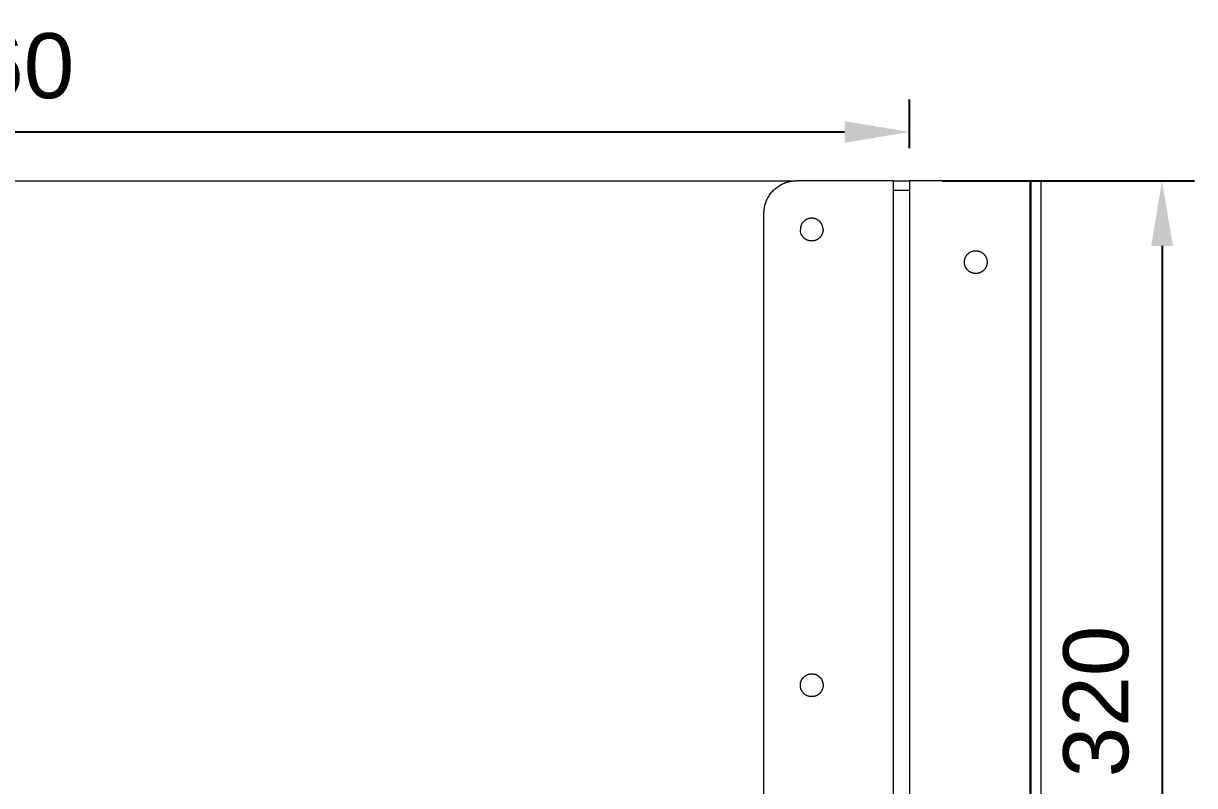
# Model space of a CAD drawing. Header units: millimetres. Extents: x 375 to 2759, y 807 to 2485.
# Drawn here: x 2396.6 to 2756.5, y 2250.9 to 2485 of the extents above; entities that cross this region are included whole.
import ezdxf

# ---------------------------------------------------------------- set-up
doc = ezdxf.new("R2010")
doc.units = ezdxf.units.MM
doc.layers.add('ZANO_R', color=7, linetype='Continuous', lineweight=0)
doc.layers.add('ZANO_W', color=1, linetype='Continuous', lineweight=0)
doc.styles.get("Standard").update_dxf_attribs({"font": 'ARIALUNI.TTF'})
doc.dimstyles.new('pl i ang', dxfattribs={"dimtxt": 50, "dimasz": 50, "dimexe": 1.25, "dimexo": 0.625, "dimgap": 10, "dimtad": 1, "dimtoh": 1, "dimtxsty": 'Standard', "dimcen": 2.5, "dimclrd": 1, "dimclre": 1, "dimclrt": 1, "dimadec": 0, "dimazin": 0, "dimtfac": 1, "dimtmove": 0, "dimatfit": 3, "dimfxl": 1, "dimarcsym": 1})

# ---------------------------------------------------------------- blocks, each defined once
blk = doc.blocks.new('*D368')
at = {"layer": 'ZANO_W', "color": 1, "lineweight": -2}
for p, q in [((2108.93, 2446.7), (2108.93, 2461.7)), ((2668.93, 2446.7), (2668.93, 2461.7)), ((2128.93, 2451.7), (2648.93, 2451.7))]:
    blk.add_line(p, q, dxfattribs=at)
at = {"layer": 'ZANO_W', "color": 1}
for points in [[(2128.93, 2455.03), (2128.93, 2448.36), (2108.93, 2451.7)], [(2648.93, 2448.36), (2648.93, 2455.03), (2668.93, 2451.7)]]:
    blk.add_solid(points, dxfattribs=at)
at = {"layer": 'ZANO_W', "color": 1, "insert": (2388.93, 2471.91), "char_height": 20, "attachment_point": 5}
blk.add_mtext('560', dxfattribs=at)
blk = doc.blocks.new('*D369')
at = {"layer": 'ZANO_W', "color": 1, "lineweight": -2}
for p, q in [((2678.92, 2436.7), (2756.5, 2436.7)), ((2746.5, 2416.7), (2746.5, 2136.7)), ((2678.92, 2116.7), (2756.5, 2116.7))]:
    blk.add_line(p, q, dxfattribs=at)
at = {"layer": 'ZANO_W', "color": 1}
for points in [[(2749.84, 2416.7), (2743.17, 2416.7), (2746.5, 2436.7)], [(2743.17, 2136.7), (2749.84, 2136.7), (2746.5, 2116.7)]]:
    blk.add_solid(points, dxfattribs=at)
at = {"layer": 'ZANO_W', "color": 1, "insert": (2726.28, 2276.7), "char_height": 20, "attachment_point": 5, "rotation": 90}
blk.add_mtext('320', dxfattribs=at)

msp = doc.modelspace()

# ---------------------------------------------------------------- linework, layer by layer
at = {"layer": 'ZANO_R'}
for p, q in [((2392.3, 2436.7), (2396.89, 2436.7)), ((2396.89, 2436.7), (2400.79, 2436.7)), ((2400.79, 2436.7), (2581.26, 2436.7)), ((2581.26, 2436.7), (2634.06, 2436.7)), ((2632.47, 2436.55), (2632.81, 2436.6)), ((2632.81, 2436.6), (2633.15, 2436.64)), ((2633.15, 2436.64), (2633.49, 2436.67)), ((2633.49, 2436.67), (2633.83, 2436.69)), ((2633.83, 2436.69), (2634.17, 2436.7)), ((2656.44, 2436.7), (2634.17, 2436.7)), ((2663.84, 2436.7), (2656.44, 2436.7)), ((2663.84, 2436.7), (2663.84, 2156.7)), ((2663.84, 2436.7), (2668.92, 2436.7)), ((2668.92, 2436.7), (2668.93, 2436.7)), ((2668.92, 2436.7), (2668.92, 2433.7)), ((2668.93, 2436.7), (2668.93, 2116.7)), ((2705.93, 2436.7), (2668.93, 2436.7)), ((2705.93, 2076.7), (2705.93, 2436.7)), ((2705.93, 2436.7), (2706.3, 2436.7)), ((2706.3, 2076.7), (2706.3, 2436.7)), ((2706.3, 2436.7), (2709.3, 2436.7)), ((2709.3, 2436.7), (2709.3, 2076.7)), ((2626.21, 2432.74), (2626.42, 2433.01)), ((2626.42, 2433.01), (2626.64, 2433.27)), ((2626.64, 2433.27), (2626.86, 2433.52)), ((2626.86, 2433.52), (2627.1, 2433.77)), ((2627.1, 2433.77), (2627.35, 2434)), ((2627.35, 2434), (2627.6, 2434.23)), ((2627.6, 2434.23), (2627.86, 2434.45)), ((2627.86, 2434.45), (2628.13, 2434.66)), ((2628.13, 2434.66), (2628.41, 2434.86)), ((2628.41, 2434.86), (2628.69, 2435.06)), ((2628.69, 2435.06), (2628.98, 2435.24)), ((2628.98, 2435.24), (2629.27, 2435.41)), ((2629.27, 2435.41), (2629.57, 2435.57)), ((2629.57, 2435.57), (2629.88, 2435.73)), ((2629.88, 2435.73), (2630.19, 2435.87)), ((2630.19, 2435.87), (2630.5, 2436)), ((2630.5, 2436), (2630.82, 2436.12)), ((2630.82, 2436.12), (2631.15, 2436.23)), ((2631.15, 2436.23), (2631.48, 2436.32)), ((2631.48, 2436.32), (2631.81, 2436.41)), ((2631.81, 2436.41), (2632.14, 2436.49)), ((2632.14, 2436.49), (2632.47, 2436.55)), ((2668.92, 2433.7), (2663.84, 2433.7)), ((2668.93, 2433.7), (2668.92, 2433.7)), ((2624.46, 2429.06), (2624.54, 2429.39)), ((2624.54, 2429.39), (2624.64, 2429.72)), ((2624.64, 2429.72), (2624.75, 2430.04)), ((2624.75, 2430.04), (2624.87, 2430.36)), ((2624.87, 2430.36), (2625, 2430.68)), ((2625, 2430.68), (2625.14, 2430.99)), ((2625.14, 2430.99), (2625.29, 2431.3)), ((2625.29, 2431.3), (2625.46, 2431.6)), ((2625.46, 2431.6), (2625.63, 2431.89)), ((2625.63, 2431.89), (2625.81, 2432.18)), ((2625.81, 2432.18), (2626, 2432.46)), ((2626, 2432.46), (2626.21, 2432.74)), ((2624.17, 2426.7), (2624.18, 2427.04)), ((2624.17, 2156.7), (2624.17, 2426.7)), ((2624.18, 2427.04), (2624.2, 2427.38)), ((2624.2, 2427.38), (2624.23, 2427.72)), ((2624.23, 2427.72), (2624.27, 2428.06)), ((2624.27, 2428.06), (2624.32, 2428.39)), ((2624.32, 2428.39), (2624.38, 2428.73)), ((2624.38, 2428.73), (2624.46, 2429.06)), ((2635.38, 2422.18), (2635.36, 2422.06)), ((2635.4, 2422.3), (2635.38, 2422.18)), ((2635.42, 2422.42), (2635.4, 2422.3)), ((2635.44, 2422.53), (2635.42, 2422.42)), ((2635.48, 2422.65), (2635.44, 2422.53)), ((2635.51, 2422.77), (2635.48, 2422.65)), ((2635.55, 2422.88), (2635.51, 2422.77)), ((2635.59, 2422.99), (2635.55, 2422.88)), ((2635.64, 2423.1), (2635.59, 2422.99)), ((2635.69, 2423.21), (2635.64, 2423.1)), ((2635.74, 2423.32), (2635.69, 2423.21)), ((2635.8, 2423.43), (2635.74, 2423.32)), ((2635.86, 2423.53), (2635.8, 2423.43)), ((2635.93, 2423.63), (2635.86, 2423.53)), ((2636, 2423.73), (2635.93, 2423.63)), ((2636.07, 2423.83), (2636, 2423.73)), ((2636.14, 2423.92), (2636.07, 2423.83)), ((2636.22, 2424.02), (2636.14, 2423.92)), ((2636.3, 2424.11), (2636.22, 2424.02)), ((2636.39, 2424.19), (2636.3, 2424.11)), ((2636.48, 2424.27), (2636.39, 2424.19)), ((2636.57, 2424.35), (2636.48, 2424.27)), ((2636.66, 2424.43), (2636.57, 2424.35)), ((2636.76, 2424.51), (2636.66, 2424.43)), ((2636.85, 2424.58), (2636.76, 2424.51)), ((2636.96, 2424.64), (2636.85, 2424.58)), ((2637.06, 2424.71), (2636.96, 2424.64)), ((2637.16, 2424.77), (2637.06, 2424.71)), ((2637.27, 2424.82), (2637.16, 2424.77)), ((2637.38, 2424.87), (2637.27, 2424.82)), ((2637.49, 2424.92), (2637.38, 2424.87)), ((2637.6, 2424.97), (2637.49, 2424.92)), ((2637.72, 2425.01), (2637.6, 2424.97)), ((2637.83, 2425.05), (2637.72, 2425.01)), ((2637.95, 2425.08), (2637.83, 2425.05)), ((2638.06, 2425.11), (2637.95, 2425.08)), ((2638.18, 2425.13), (2638.06, 2425.11)), ((2638.3, 2425.15), (2638.18, 2425.13)), ((2638.42, 2425.17), (2638.3, 2425.15)), ((2638.54, 2425.18), (2638.42, 2425.17)), ((2638.66, 2425.19), (2638.54, 2425.18)), ((2638.78, 2425.19), (2638.66, 2425.19)), ((2638.9, 2425.19), (2638.78, 2425.19)), ((2639.02, 2425.19), (2638.9, 2425.19)), ((2639.14, 2425.18), (2639.02, 2425.19)), ((2639.26, 2425.17), (2639.14, 2425.18)), ((2639.38, 2425.15), (2639.26, 2425.17)), ((2639.5, 2425.13), (2639.38, 2425.15)), ((2639.62, 2425.11), (2639.5, 2425.13)), ((2639.74, 2425.08), (2639.62, 2425.11)), ((2639.86, 2425.05), (2639.74, 2425.08)), ((2639.97, 2425.01), (2639.86, 2425.05)), ((2640.08, 2424.97), (2639.97, 2425.01)), ((2640.2, 2424.92), (2640.08, 2424.97)), ((2640.31, 2424.87), (2640.2, 2424.92)), ((2640.42, 2424.82), (2640.31, 2424.87)), ((2640.52, 2424.77), (2640.42, 2424.82)), ((2640.63, 2424.71), (2640.52, 2424.77)), ((2640.73, 2424.64), (2640.63, 2424.71)), ((2640.83, 2424.58), (2640.73, 2424.64)), ((2640.93, 2424.51), (2640.83, 2424.58)), ((2641.03, 2424.43), (2640.93, 2424.51)), ((2641.12, 2424.35), (2641.03, 2424.43)), ((2641.21, 2424.27), (2641.12, 2424.35)), ((2641.3, 2424.19), (2641.21, 2424.27)), ((2641.38, 2424.11), (2641.3, 2424.19)), ((2641.46, 2424.02), (2641.38, 2424.11)), ((2641.54, 2423.92), (2641.46, 2424.02)), ((2641.62, 2423.83), (2641.54, 2423.92)), ((2641.69, 2423.73), (2641.62, 2423.83)), ((2641.76, 2423.63), (2641.69, 2423.73)), ((2641.82, 2423.53), (2641.76, 2423.63)), ((2641.88, 2423.43), (2641.82, 2423.53)), ((2641.94, 2423.32), (2641.88, 2423.43)), ((2642, 2423.21), (2641.94, 2423.32)), ((2642.05, 2423.1), (2642, 2423.21)), ((2642.09, 2422.99), (2642.05, 2423.1)), ((2642.14, 2422.88), (2642.09, 2422.99)), ((2642.18, 2422.77), (2642.14, 2422.88)), ((2642.21, 2422.65), (2642.18, 2422.77)), ((2642.24, 2422.53), (2642.21, 2422.65)), ((2642.27, 2422.42), (2642.24, 2422.53)), ((2642.29, 2422.3), (2642.27, 2422.42)), ((2642.31, 2422.18), (2642.29, 2422.3)), ((2642.32, 2422.06), (2642.31, 2422.18)), ((2635.35, 2421.82), (2635.34, 2421.7)), ((2635.35, 2421.57), (2635.34, 2421.7)), ((2635.36, 2422.06), (2635.35, 2421.94)), ((2635.35, 2421.94), (2635.35, 2421.82)), ((2635.35, 2421.45), (2635.35, 2421.57)), ((2635.36, 2421.33), (2635.35, 2421.45)), ((2635.38, 2421.21), (2635.36, 2421.33)), ((2635.4, 2421.09), (2635.38, 2421.21)), ((2635.42, 2420.98), (2635.4, 2421.09)), ((2635.44, 2420.86), (2635.42, 2420.98)), ((2635.48, 2420.74), (2635.44, 2420.86)), ((2635.51, 2420.63), (2635.48, 2420.74)), ((2635.55, 2420.51), (2635.51, 2420.63)), ((2635.59, 2420.4), (2635.55, 2420.51)), ((2635.64, 2420.29), (2635.59, 2420.4)), ((2635.69, 2420.18), (2635.64, 2420.29)), ((2635.74, 2420.07), (2635.69, 2420.18)), ((2635.8, 2419.96), (2635.74, 2420.07)), ((2635.86, 2419.86), (2635.8, 2419.96)), ((2635.93, 2419.76), (2635.86, 2419.86)), ((2636, 2419.66), (2635.93, 2419.76)), ((2636.07, 2419.56), (2636, 2419.66)), ((2636.14, 2419.47), (2636.07, 2419.56)), ((2636.22, 2419.37), (2636.14, 2419.47)), ((2636.3, 2419.29), (2636.22, 2419.37)), ((2636.39, 2419.2), (2636.3, 2419.29)), ((2636.48, 2419.12), (2636.39, 2419.2)), ((2636.57, 2419.04), (2636.48, 2419.12)), ((2636.66, 2418.96), (2636.57, 2419.04)), ((2636.76, 2418.89), (2636.66, 2418.96)), ((2636.85, 2418.81), (2636.76, 2418.89)), ((2636.96, 2418.75), (2636.85, 2418.81)), ((2637.06, 2418.68), (2636.96, 2418.75)), ((2637.16, 2418.62), (2637.06, 2418.68)), ((2637.27, 2418.57), (2637.16, 2418.62)), ((2637.38, 2418.52), (2637.27, 2418.57)), ((2640.42, 2418.57), (2640.31, 2418.52)), ((2640.52, 2418.62), (2640.42, 2418.57)), ((2640.63, 2418.68), (2640.52, 2418.62)), ((2640.73, 2418.75), (2640.63, 2418.68)), ((2640.83, 2418.81), (2640.73, 2418.75)), ((2640.93, 2418.89), (2640.83, 2418.81)), ((2641.03, 2418.96), (2640.93, 2418.89)), ((2641.12, 2419.04), (2641.03, 2418.96)), ((2641.21, 2419.12), (2641.12, 2419.04)), ((2641.3, 2419.2), (2641.21, 2419.12)), ((2641.38, 2419.29), (2641.3, 2419.2)), ((2641.46, 2419.37), (2641.38, 2419.29)), ((2641.54, 2419.47), (2641.46, 2419.37)), ((2641.62, 2419.56), (2641.54, 2419.47)), ((2641.69, 2419.66), (2641.62, 2419.56)), ((2641.76, 2419.76), (2641.69, 2419.66)), ((2641.82, 2419.86), (2641.76, 2419.76)), ((2641.88, 2419.96), (2641.82, 2419.86)), ((2641.94, 2420.07), (2641.88, 2419.96)), ((2642, 2420.18), (2641.94, 2420.07)), ((2642.05, 2420.29), (2642, 2420.18)), ((2642.09, 2420.4), (2642.05, 2420.29)), ((2642.14, 2420.51), (2642.09, 2420.4)), ((2642.18, 2420.63), (2642.14, 2420.51)), ((2642.21, 2420.74), (2642.18, 2420.63)), ((2642.24, 2420.86), (2642.21, 2420.74)), ((2642.27, 2420.98), (2642.24, 2420.86)), ((2642.29, 2421.09), (2642.27, 2420.98)), ((2642.31, 2421.21), (2642.29, 2421.09)), ((2642.32, 2421.33), (2642.31, 2421.21)), ((2642.33, 2421.94), (2642.32, 2422.06)), ((2642.33, 2421.45), (2642.32, 2421.33)), ((2642.34, 2421.82), (2642.33, 2421.94)), ((2642.34, 2421.57), (2642.33, 2421.45)), ((2642.34, 2421.7), (2642.34, 2421.82)), ((2642.34, 2421.7), (2642.34, 2421.57)), ((2637.49, 2418.47), (2637.38, 2418.52)), ((2637.6, 2418.42), (2637.49, 2418.47)), ((2637.72, 2418.38), (2637.6, 2418.42)), ((2637.83, 2418.34), (2637.72, 2418.38)), ((2637.95, 2418.31), (2637.83, 2418.34)), ((2638.06, 2418.28), (2637.95, 2418.31)), ((2638.18, 2418.26), (2638.06, 2418.28)), ((2638.3, 2418.24), (2638.18, 2418.26)), ((2638.42, 2418.22), (2638.3, 2418.24)), ((2638.54, 2418.21), (2638.42, 2418.22)), ((2638.66, 2418.2), (2638.54, 2418.21)), ((2638.78, 2418.2), (2638.66, 2418.2)), ((2638.9, 2418.2), (2638.78, 2418.2)), ((2639.02, 2418.2), (2638.9, 2418.2)), ((2639.14, 2418.21), (2639.02, 2418.2)), ((2639.26, 2418.22), (2639.14, 2418.21)), ((2639.38, 2418.24), (2639.26, 2418.22)), ((2639.5, 2418.26), (2639.38, 2418.24)), ((2639.62, 2418.28), (2639.5, 2418.26)), ((2639.74, 2418.31), (2639.62, 2418.28)), ((2639.86, 2418.34), (2639.74, 2418.31)), ((2639.97, 2418.38), (2639.86, 2418.34)), ((2640.08, 2418.42), (2639.97, 2418.38)), ((2640.2, 2418.47), (2640.08, 2418.42)), ((2640.31, 2418.52), (2640.2, 2418.47)), ((2687.9, 2414.92), (2688.02, 2414.97)), ((2688.02, 2414.97), (2688.13, 2415.01)), ((2688.13, 2415.01), (2688.25, 2415.05)), ((2688.25, 2415.05), (2688.36, 2415.08)), ((2688.36, 2415.08), (2688.48, 2415.11)), ((2688.48, 2415.11), (2688.6, 2415.13)), ((2688.6, 2415.13), (2688.72, 2415.15)), ((2688.72, 2415.15), (2688.84, 2415.17)), ((2688.84, 2415.17), (2688.96, 2415.18)), ((2688.96, 2415.18), (2689.08, 2415.19)), ((2689.08, 2415.19), (2689.2, 2415.19)), ((2689.2, 2415.19), (2689.32, 2415.19)), ((2689.32, 2415.19), (2689.44, 2415.19)), ((2689.44, 2415.19), (2689.56, 2415.18)), ((2689.56, 2415.18), (2689.68, 2415.17)), ((2689.68, 2415.17), (2689.8, 2415.15)), ((2689.8, 2415.15), (2689.92, 2415.13)), ((2689.92, 2415.13), (2690.04, 2415.11)), ((2690.04, 2415.11), (2690.15, 2415.08)), ((2690.15, 2415.08), (2690.27, 2415.05)), ((2690.27, 2415.05), (2690.39, 2415.01)), ((2690.39, 2415.01), (2690.5, 2414.97)), ((2690.5, 2414.97), (2690.61, 2414.92)), ((2685.76, 2411.82), (2685.77, 2411.94)), ((2685.76, 2411.7), (2685.76, 2411.82)), ((2685.76, 2411.57), (2685.76, 2411.7)), ((2685.77, 2411.45), (2685.76, 2411.57)), ((2685.77, 2411.94), (2685.78, 2412.06)), ((2685.78, 2411.33), (2685.77, 2411.45)), ((2685.78, 2412.06), (2685.79, 2412.18)), ((2685.79, 2412.18), (2685.81, 2412.3)), ((2685.81, 2412.3), (2685.83, 2412.42)), ((2685.83, 2412.42), (2685.86, 2412.53)), ((2685.86, 2412.53), (2685.89, 2412.65)), ((2685.89, 2412.65), (2685.93, 2412.77)), ((2685.93, 2412.77), (2685.96, 2412.88)), ((2685.96, 2412.88), (2686.01, 2412.99)), ((2686.01, 2412.99), (2686.05, 2413.1)), ((2686.05, 2413.1), (2686.1, 2413.21)), ((2686.1, 2413.21), (2686.16, 2413.32)), ((2686.16, 2413.32), (2686.22, 2413.43)), ((2686.22, 2413.43), (2686.28, 2413.53)), ((2686.28, 2413.53), (2686.34, 2413.63)), ((2686.34, 2413.63), (2686.41, 2413.73)), ((2686.41, 2413.73), (2686.48, 2413.83)), ((2686.48, 2413.83), (2686.56, 2413.92)), ((2686.56, 2413.92), (2686.64, 2414.02)), ((2686.64, 2414.02), (2686.72, 2414.11)), ((2686.72, 2414.11), (2686.8, 2414.19)), ((2686.8, 2414.19), (2686.89, 2414.27)), ((2686.89, 2414.27), (2686.98, 2414.35)), ((2686.98, 2414.35), (2687.08, 2414.43)), ((2687.08, 2414.43), (2687.17, 2414.51)), ((2687.17, 2414.51), (2687.27, 2414.58)), ((2687.27, 2414.58), (2687.37, 2414.64)), ((2687.37, 2414.64), (2687.47, 2414.71)), ((2687.47, 2414.71), (2687.58, 2414.77)), ((2687.58, 2414.77), (2687.68, 2414.82)), ((2687.68, 2414.82), (2687.79, 2414.87)), ((2687.79, 2414.87), (2687.9, 2414.92)), ((2690.61, 2414.92), (2690.72, 2414.87)), ((2690.72, 2414.87), (2690.83, 2414.82)), ((2690.83, 2414.82), (2690.94, 2414.77)), ((2690.94, 2414.77), (2691.04, 2414.71)), ((2691.04, 2414.71), (2691.15, 2414.64)), ((2691.15, 2414.64), (2691.25, 2414.58)), ((2691.25, 2414.58), (2691.34, 2414.51)), ((2691.34, 2414.51), (2691.44, 2414.43)), ((2691.44, 2414.43), (2691.53, 2414.35)), ((2691.53, 2414.35), (2691.62, 2414.27)), ((2691.62, 2414.27), (2691.71, 2414.19)), ((2691.71, 2414.19), (2691.8, 2414.11)), ((2691.8, 2414.11), (2691.88, 2414.02)), ((2691.88, 2414.02), (2691.96, 2413.92)), ((2691.96, 2413.92), (2692.03, 2413.83)), ((2692.03, 2413.83), (2692.1, 2413.73)), ((2692.1, 2413.73), (2692.17, 2413.63)), ((2692.17, 2413.63), (2692.24, 2413.53)), ((2692.24, 2413.53), (2692.3, 2413.43)), ((2692.3, 2413.43), (2692.36, 2413.32)), ((2692.36, 2413.32), (2692.41, 2413.21)), ((2692.41, 2413.21), (2692.46, 2413.1)), ((2692.46, 2413.1), (2692.51, 2412.99)), ((2692.51, 2412.99), (2692.55, 2412.88)), ((2692.55, 2412.88), (2692.59, 2412.77)), ((2692.59, 2412.77), (2692.62, 2412.65)), ((2692.62, 2412.65), (2692.66, 2412.53)), ((2692.66, 2412.53), (2692.68, 2412.42)), ((2692.68, 2412.42), (2692.71, 2412.3)), ((2692.71, 2412.3), (2692.72, 2412.18)), ((2692.72, 2412.18), (2692.74, 2412.06)), ((2692.74, 2412.06), (2692.75, 2411.94)), ((2692.75, 2411.45), (2692.74, 2411.33)), ((2692.75, 2411.94), (2692.76, 2411.82)), ((2692.76, 2411.57), (2692.75, 2411.45)), ((2692.76, 2411.82), (2692.76, 2411.7)), ((2692.76, 2411.7), (2692.76, 2411.57)), ((2685.79, 2411.21), (2685.78, 2411.33)), ((2685.81, 2411.09), (2685.79, 2411.21)), ((2685.83, 2410.98), (2685.81, 2411.09)), ((2685.86, 2410.86), (2685.83, 2410.98)), ((2685.89, 2410.74), (2685.86, 2410.86)), ((2685.93, 2410.63), (2685.89, 2410.74)), ((2685.96, 2410.51), (2685.93, 2410.63)), ((2686.01, 2410.4), (2685.96, 2410.51)), ((2686.05, 2410.29), (2686.01, 2410.4)), ((2686.1, 2410.18), (2686.05, 2410.29)), ((2686.16, 2410.07), (2686.1, 2410.18)), ((2686.22, 2409.96), (2686.16, 2410.07)), ((2686.28, 2409.86), (2686.22, 2409.96)), ((2686.34, 2409.76), (2686.28, 2409.86)), ((2686.41, 2409.66), (2686.34, 2409.76)), ((2686.48, 2409.56), (2686.41, 2409.66)), ((2686.56, 2409.47), (2686.48, 2409.56)), ((2686.64, 2409.37), (2686.56, 2409.47)), ((2686.72, 2409.29), (2686.64, 2409.37)), ((2686.8, 2409.2), (2686.72, 2409.29)), ((2686.89, 2409.12), (2686.8, 2409.2)), ((2686.98, 2409.04), (2686.89, 2409.12)), ((2687.08, 2408.96), (2686.98, 2409.04)), ((2687.17, 2408.89), (2687.08, 2408.96)), ((2687.27, 2408.81), (2687.17, 2408.89)), ((2687.37, 2408.75), (2687.27, 2408.81)), ((2687.47, 2408.68), (2687.37, 2408.75)), ((2687.58, 2408.62), (2687.47, 2408.68)), ((2687.68, 2408.57), (2687.58, 2408.62)), ((2687.79, 2408.52), (2687.68, 2408.57)), ((2687.9, 2408.47), (2687.79, 2408.52)), ((2688.02, 2408.42), (2687.9, 2408.47)), ((2688.13, 2408.38), (2688.02, 2408.42)), ((2688.25, 2408.34), (2688.13, 2408.38)), ((2688.36, 2408.31), (2688.25, 2408.34)), ((2688.48, 2408.28), (2688.36, 2408.31)), ((2688.6, 2408.26), (2688.48, 2408.28)), ((2688.72, 2408.24), (2688.6, 2408.26)), ((2688.84, 2408.22), (2688.72, 2408.24)), ((2688.96, 2408.21), (2688.84, 2408.22)), ((2689.08, 2408.2), (2688.96, 2408.21)), ((2689.2, 2408.2), (2689.08, 2408.2)), ((2689.32, 2408.2), (2689.2, 2408.2)), ((2689.44, 2408.2), (2689.32, 2408.2)), ((2689.56, 2408.21), (2689.44, 2408.2)), ((2689.68, 2408.22), (2689.56, 2408.21)), ((2689.8, 2408.24), (2689.68, 2408.22)), ((2689.92, 2408.26), (2689.8, 2408.24)), ((2690.04, 2408.28), (2689.92, 2408.26)), ((2690.15, 2408.31), (2690.04, 2408.28)), ((2690.27, 2408.34), (2690.15, 2408.31)), ((2690.39, 2408.38), (2690.27, 2408.34)), ((2690.5, 2408.42), (2690.39, 2408.38)), ((2690.61, 2408.47), (2690.5, 2408.42)), ((2690.72, 2408.52), (2690.61, 2408.47)), ((2690.83, 2408.57), (2690.72, 2408.52)), ((2690.94, 2408.62), (2690.83, 2408.57)), ((2691.04, 2408.68), (2690.94, 2408.62)), ((2691.15, 2408.75), (2691.04, 2408.68)), ((2691.25, 2408.81), (2691.15, 2408.75)), ((2691.34, 2408.89), (2691.25, 2408.81)), ((2691.44, 2408.96), (2691.34, 2408.89)), ((2691.53, 2409.04), (2691.44, 2408.96)), ((2691.62, 2409.12), (2691.53, 2409.04)), ((2691.71, 2409.2), (2691.62, 2409.12)), ((2691.8, 2409.29), (2691.71, 2409.2)), ((2691.88, 2409.37), (2691.8, 2409.29)), ((2691.96, 2409.47), (2691.88, 2409.37)), ((2692.03, 2409.56), (2691.96, 2409.47)), ((2692.1, 2409.66), (2692.03, 2409.56)), ((2692.17, 2409.76), (2692.1, 2409.66)), ((2692.24, 2409.86), (2692.17, 2409.76)), ((2692.3, 2409.96), (2692.24, 2409.86)), ((2692.36, 2410.07), (2692.3, 2409.96)), ((2692.41, 2410.18), (2692.36, 2410.07)), ((2692.46, 2410.29), (2692.41, 2410.18)), ((2692.51, 2410.4), (2692.46, 2410.29)), ((2692.55, 2410.51), (2692.51, 2410.4)), ((2692.59, 2410.63), (2692.55, 2410.51)), ((2692.62, 2410.74), (2692.59, 2410.63)), ((2692.66, 2410.86), (2692.62, 2410.74)), ((2692.68, 2410.98), (2692.66, 2410.86)), ((2692.71, 2411.09), (2692.68, 2410.98)), ((2692.72, 2411.21), (2692.71, 2411.09)), ((2692.74, 2411.33), (2692.72, 2411.21)), ((2635.34, 2281.7), (2635.35, 2281.82)), ((2635.35, 2281.94), (2635.36, 2282.06)), ((2635.35, 2281.82), (2635.35, 2281.94)), ((2635.36, 2282.06), (2635.38, 2282.18)), ((2635.38, 2282.18), (2635.4, 2282.3)), ((2635.4, 2282.3), (2635.42, 2282.42)), ((2635.42, 2282.42), (2635.44, 2282.53)), ((2635.44, 2282.53), (2635.48, 2282.65)), ((2635.48, 2282.65), (2635.51, 2282.77)), ((2635.51, 2282.77), (2635.55, 2282.88)), ((2635.55, 2282.88), (2635.59, 2282.99)), ((2635.59, 2282.99), (2635.64, 2283.1)), ((2635.64, 2283.1), (2635.69, 2283.21)), ((2635.69, 2283.21), (2635.74, 2283.32)), ((2635.74, 2283.32), (2635.8, 2283.43)), ((2635.8, 2283.43), (2635.86, 2283.53)), ((2635.86, 2283.53), (2635.93, 2283.63)), ((2635.93, 2283.63), (2636, 2283.73)), ((2636, 2283.73), (2636.07, 2283.83)), ((2636.07, 2283.83), (2636.14, 2283.92)), ((2636.14, 2283.92), (2636.22, 2284.02)), ((2636.22, 2284.02), (2636.3, 2284.11)), ((2636.3, 2284.11), (2636.39, 2284.19)), ((2636.39, 2284.19), (2636.48, 2284.27)), ((2636.48, 2284.27), (2636.57, 2284.35)), ((2636.57, 2284.35), (2636.66, 2284.43)), ((2636.66, 2284.43), (2636.76, 2284.51)), ((2636.76, 2284.51), (2636.85, 2284.58)), ((2636.85, 2284.58), (2636.96, 2284.64)), ((2636.96, 2284.64), (2637.06, 2284.71)), ((2637.06, 2284.71), (2637.16, 2284.77)), ((2637.16, 2284.77), (2637.27, 2284.82)), ((2637.27, 2284.82), (2637.38, 2284.87)), ((2637.38, 2284.87), (2637.49, 2284.92)), ((2637.49, 2284.92), (2637.6, 2284.97)), ((2637.6, 2284.97), (2637.72, 2285.01)), ((2637.72, 2285.01), (2637.83, 2285.05)), ((2637.83, 2285.05), (2637.95, 2285.08)), ((2637.95, 2285.08), (2638.06, 2285.11)), ((2638.06, 2285.11), (2638.18, 2285.13)), ((2638.18, 2285.13), (2638.3, 2285.15)), ((2638.3, 2285.15), (2638.42, 2285.17)), ((2638.42, 2285.17), (2638.54, 2285.18)), ((2638.54, 2285.18), (2638.66, 2285.19)), ((2638.66, 2285.19), (2638.78, 2285.19)), ((2638.78, 2285.19), (2638.9, 2285.19)), ((2638.9, 2285.19), (2639.02, 2285.19)), ((2639.02, 2285.19), (2639.14, 2285.18)), ((2639.14, 2285.18), (2639.26, 2285.17)), ((2639.26, 2285.17), (2639.38, 2285.15)), ((2639.38, 2285.15), (2639.5, 2285.13)), ((2639.5, 2285.13), (2639.62, 2285.11)), ((2639.62, 2285.11), (2639.74, 2285.08)), ((2639.74, 2285.08), (2639.86, 2285.05)), ((2639.86, 2285.05), (2639.97, 2285.01)), ((2639.97, 2285.01), (2640.08, 2284.97)), ((2640.08, 2284.97), (2640.2, 2284.92)), ((2640.2, 2284.92), (2640.31, 2284.87)), ((2640.31, 2284.87), (2640.42, 2284.82)), ((2640.42, 2284.82), (2640.52, 2284.77)), ((2640.52, 2284.77), (2640.63, 2284.71)), ((2640.63, 2284.71), (2640.73, 2284.64)), ((2640.73, 2284.64), (2640.83, 2284.58)), ((2640.83, 2284.58), (2640.93, 2284.51)), ((2640.93, 2284.51), (2641.03, 2284.43)), ((2641.03, 2284.43), (2641.12, 2284.35)), ((2641.12, 2284.35), (2641.21, 2284.27)), ((2641.21, 2284.27), (2641.3, 2284.19)), ((2641.3, 2284.19), (2641.38, 2284.11)), ((2641.38, 2284.11), (2641.46, 2284.02)), ((2641.46, 2284.02), (2641.54, 2283.92)), ((2641.54, 2283.92), (2641.62, 2283.83)), ((2641.62, 2283.83), (2641.69, 2283.73)), ((2641.69, 2283.73), (2641.76, 2283.63)), ((2641.76, 2283.63), (2641.82, 2283.53)), ((2641.82, 2283.53), (2641.88, 2283.43)), ((2641.88, 2283.43), (2641.94, 2283.32)), ((2641.94, 2283.32), (2642, 2283.21)), ((2642, 2283.21), (2642.05, 2283.1)), ((2642.05, 2283.1), (2642.09, 2282.99)), ((2642.09, 2282.99), (2642.14, 2282.88)), ((2642.14, 2282.88), (2642.18, 2282.77)), ((2642.18, 2282.77), (2642.21, 2282.65)), ((2642.21, 2282.65), (2642.24, 2282.53)), ((2642.24, 2282.53), (2642.27, 2282.42)), ((2642.27, 2282.42), (2642.29, 2282.3)), ((2642.29, 2282.3), (2642.31, 2282.18)), ((2642.31, 2282.18), (2642.32, 2282.06)), ((2642.32, 2282.06), (2642.33, 2281.94)), ((2642.33, 2281.94), (2642.34, 2281.82)), ((2642.34, 2281.82), (2642.34, 2281.7)), ((2635.35, 2281.57), (2635.34, 2281.7)), ((2635.35, 2281.45), (2635.35, 2281.57)), ((2635.36, 2281.33), (2635.35, 2281.45)), ((2635.38, 2281.21), (2635.36, 2281.33)), ((2635.4, 2281.09), (2635.38, 2281.21)), ((2635.42, 2280.98), (2635.4, 2281.09)), ((2635.44, 2280.86), (2635.42, 2280.98)), ((2635.48, 2280.74), (2635.44, 2280.86)), ((2635.51, 2280.63), (2635.48, 2280.74)), ((2635.55, 2280.51), (2635.51, 2280.63)), ((2635.59, 2280.4), (2635.55, 2280.51)), ((2635.64, 2280.29), (2635.59, 2280.4)), ((2635.69, 2280.18), (2635.64, 2280.29)), ((2635.74, 2280.07), (2635.69, 2280.18)), ((2635.8, 2279.96), (2635.74, 2280.07)), ((2635.86, 2279.86), (2635.8, 2279.96)), ((2635.93, 2279.76), (2635.86, 2279.86)), ((2636, 2279.66), (2635.93, 2279.76)), ((2636.07, 2279.56), (2636, 2279.66)), ((2636.14, 2279.47), (2636.07, 2279.56)), ((2636.22, 2279.37), (2636.14, 2279.47)), ((2636.3, 2279.29), (2636.22, 2279.37)), ((2636.39, 2279.2), (2636.3, 2279.29)), ((2636.48, 2279.12), (2636.39, 2279.2)), ((2636.57, 2279.04), (2636.48, 2279.12)), ((2636.66, 2278.96), (2636.57, 2279.04)), ((2636.76, 2278.89), (2636.66, 2278.96)), ((2636.85, 2278.81), (2636.76, 2278.89)), ((2636.96, 2278.75), (2636.85, 2278.81)), ((2637.06, 2278.68), (2636.96, 2278.75)), ((2637.16, 2278.62), (2637.06, 2278.68)), ((2637.27, 2278.57), (2637.16, 2278.62)), ((2637.38, 2278.52), (2637.27, 2278.57)), ((2637.49, 2278.47), (2637.38, 2278.52)), ((2637.6, 2278.42), (2637.49, 2278.47)), ((2637.72, 2278.38), (2637.6, 2278.42)), ((2637.83, 2278.34), (2637.72, 2278.38)), ((2637.95, 2278.31), (2637.83, 2278.34)), ((2638.06, 2278.28), (2637.95, 2278.31)), ((2638.18, 2278.26), (2638.06, 2278.28)), ((2638.3, 2278.24), (2638.18, 2278.26)), ((2638.42, 2278.22), (2638.3, 2278.24)), ((2638.54, 2278.21), (2638.42, 2278.22)), ((2638.66, 2278.2), (2638.54, 2278.21)), ((2639.14, 2278.21), (2639.02, 2278.2)), ((2639.26, 2278.22), (2639.14, 2278.21)), ((2639.38, 2278.24), (2639.26, 2278.22)), ((2639.5, 2278.26), (2639.38, 2278.24)), ((2639.62, 2278.28), (2639.5, 2278.26)), ((2639.74, 2278.31), (2639.62, 2278.28)), ((2639.86, 2278.34), (2639.74, 2278.31)), ((2639.97, 2278.38), (2639.86, 2278.34)), ((2640.08, 2278.42), (2639.97, 2278.38)), ((2640.2, 2278.47), (2640.08, 2278.42)), ((2640.31, 2278.52), (2640.2, 2278.47)), ((2640.42, 2278.57), (2640.31, 2278.52)), ((2640.52, 2278.62), (2640.42, 2278.57)), ((2640.63, 2278.68), (2640.52, 2278.62)), ((2640.73, 2278.75), (2640.63, 2278.68)), ((2640.83, 2278.81), (2640.73, 2278.75)), ((2640.93, 2278.89), (2640.83, 2278.81)), ((2641.03, 2278.96), (2640.93, 2278.89)), ((2641.12, 2279.04), (2641.03, 2278.96)), ((2641.21, 2279.12), (2641.12, 2279.04)), ((2641.3, 2279.2), (2641.21, 2279.12)), ((2641.38, 2279.29), (2641.3, 2279.2)), ((2641.46, 2279.37), (2641.38, 2279.29)), ((2641.54, 2279.47), (2641.46, 2279.37)), ((2641.62, 2279.56), (2641.54, 2279.47)), ((2641.69, 2279.66), (2641.62, 2279.56)), ((2641.76, 2279.76), (2641.69, 2279.66)), ((2641.82, 2279.86), (2641.76, 2279.76)), ((2641.88, 2279.96), (2641.82, 2279.86)), ((2641.94, 2280.07), (2641.88, 2279.96)), ((2642, 2280.18), (2641.94, 2280.07)), ((2642.05, 2280.29), (2642, 2280.18)), ((2642.09, 2280.4), (2642.05, 2280.29)), ((2642.14, 2280.51), (2642.09, 2280.4)), ((2642.18, 2280.63), (2642.14, 2280.51)), ((2642.21, 2280.74), (2642.18, 2280.63)), ((2642.24, 2280.86), (2642.21, 2280.74)), ((2642.27, 2280.98), (2642.24, 2280.86)), ((2642.29, 2281.09), (2642.27, 2280.98)), ((2642.31, 2281.21), (2642.29, 2281.09)), ((2642.32, 2281.33), (2642.31, 2281.21)), ((2642.33, 2281.45), (2642.32, 2281.33)), ((2642.34, 2281.57), (2642.33, 2281.45)), ((2642.34, 2281.7), (2642.34, 2281.57)), ((2638.78, 2278.2), (2638.66, 2278.2)), ((2638.9, 2278.2), (2638.78, 2278.2)), ((2639.02, 2278.2), (2638.9, 2278.2))]:
    msp.add_line(p, q, dxfattribs=at)

# ---------------------------------------------------------------- dimensions: what is measured, and where the dimension line sits
at = {"layer": 'ZANO_W'}
dim = msp.add_linear_dim(base=(2668.93, 2451.7), p1=(2108.93, 2436.7), p2=(2668.93, 2436.7), dimstyle='pl i ang', override={"dimtxt": 20, "dimasz": 20, "dimexe": 10, "dimexo": 10, "dimtoh": 0, "dimdec": 0, "dimtdec": 0, "dimtmove": 1}, dxfattribs=at)
dim.commit()
dim.dimension.update_dxf_attribs({"geometry": '*D368', "text_midpoint": (2388.93, 2471.91)})
dim = msp.add_linear_dim(base=(2746.5, 2116.7), p1=(2668.92, 2436.7), p2=(2668.92, 2116.7), angle=90, dimstyle='pl i ang', override={"dimtxt": 20, "dimasz": 20, "dimexe": 10, "dimexo": 10, "dimtoh": 0, "dimdec": 0, "dimtdec": 0, "dimtmove": 1}, dxfattribs=at)
dim.commit()
dim.dimension.update_dxf_attribs({"geometry": '*D369', "text_midpoint": (2726.28, 2276.7)})

doc.saveas('drawing.dxf')
